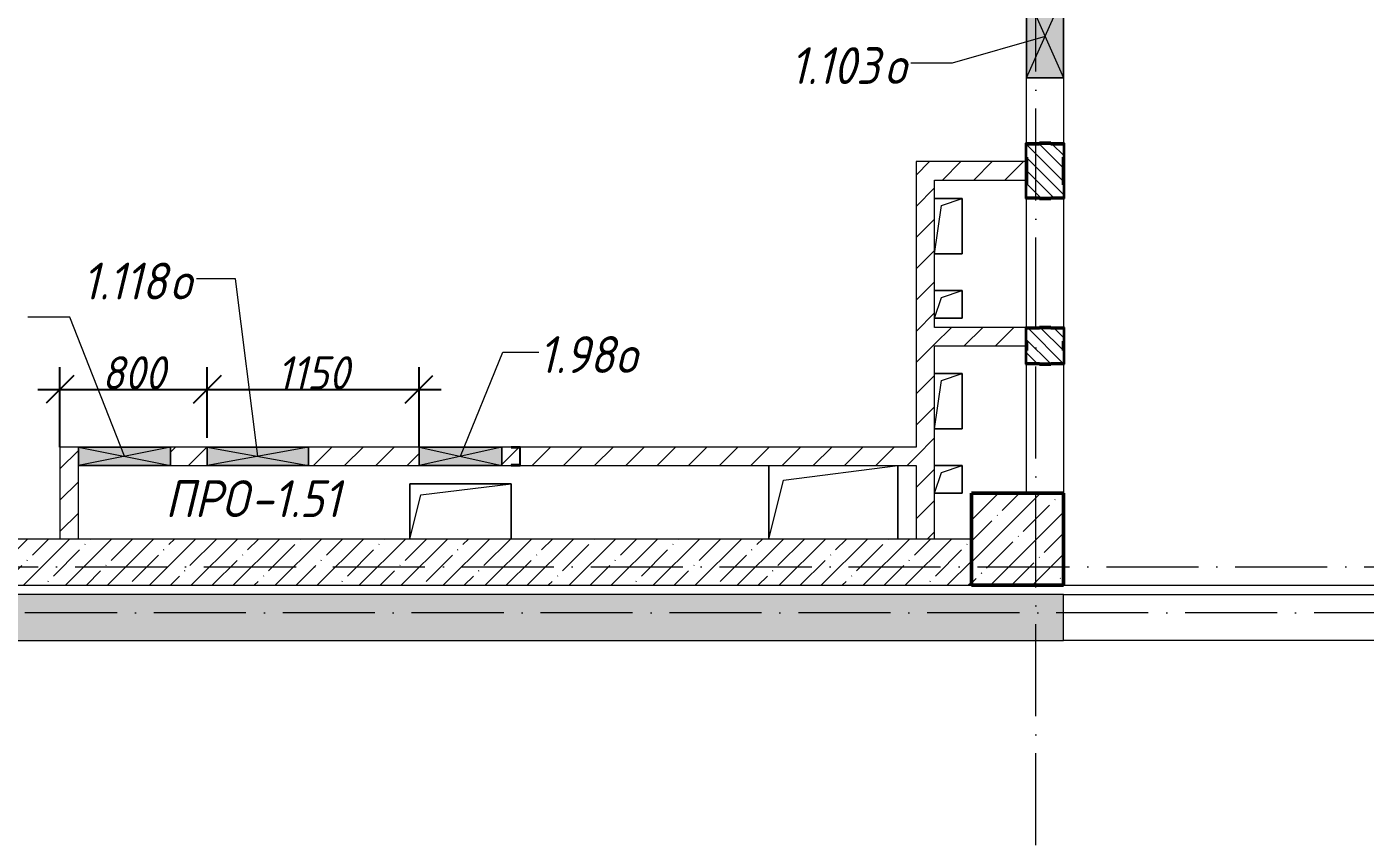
# Model space of a CAD drawing. Header units: millimetres. Extents: x -12989 to 629078, y -109036 to 555275.
# Drawn here: x 512983 to 520252, y 274043 to 278455 of the extents above; entities that cross this region are included whole.
import ezdxf

# ---------------------------------------------------------------- set-up
doc = ezdxf.new("R2010")
doc.units = ezdxf.units.MM
doc.linetypes.add('50_200_ШТРИХ_1Т_ш5_п1_п1_', pattern=[700, 500, -100, 0, -100])
for name, color, linetype, lineweight in [('A-____-____-DIMS', 7, 'Continuous', 9), ('A-DETL-GENF-OTLN', 7, 'Continuous', 9), ('A-FLOR-____-OTLN', 7, 'Continuous', 9), ('A-GENM-____-IDEN', 7, 'Continuous', 9), ('A-GENM-____-MCUT', 7, 'Continuous', 25), ('A-GENM-____-OTLN', 7, 'Continuous', 9), ('A-GENM-____-OTLN-1', 7, 'Continuous', 25), ('A-GLAZ-____-IDEN', 7, 'Continuous', 9), ('A-GLAZ-____-OTLN', 7, 'Continuous', 9), ('A-WALL-____-MCUT-1', 7, 'Continuous', 9), ('A-WALL-____-MCUT-2', 7, 'Continuous', 50), ('A-WALL-____-OTLN', 7, 'Continuous', 9), ('A-WALL-____-PATT-1', 7, 'Continuous', 9), ('A-WALL-FNSH-MCUT-1', 7, 'Continuous', 9), ('I-WALL-____-OTLN', 7, 'Continuous', 9), ('S-COLS-____-MCUT', 7, 'Continuous', 50), ('S-COLS-____-OTLN', 7, 'Continuous', 9), ('S-GRID-____-OTLN-1', 7, '50_200_ШТРИХ_1Т_ш5_п1_п1_', 9)]:
    doc.layers.add(name, color=color, linetype=linetype, lineweight=lineweight)
doc.styles.add('ISOCPEUR_I_10', font='isocpeui.ttf', dxfattribs={"width": 0.9, "height": 180})
doc.styles.add('ISOCPEUR_I_9', font='isocpeui.ttf', dxfattribs={"width": 0.9, "height": 250})
doc.dimstyles.new('ISO-1_8_0_9К_СРЕДНИЙ_Кладочные_3', dxfattribs={"dimscale": 304.8, "dimtxt": 179.276612, "dimasz": 0.492126, "dimexe": 0.393701, "dimexo": 0, "dimgap": 0, "dimtad": 1, "dimdec": 3, "dimrnd": 0.001, "dimdsep": 46, "dimtxsty": 'ISOCPEUR_I_10', "dimblk1": 'OBLIQUE', "dimblk2": 'OBLIQUE', "dimsah": 1, "dimcen": 0.09, "dimdle": 0.393701, "dimazin": 0, "dimtfac": 1, "dimtdec": 4, "dimtix": 1, "dimtmove": 0, "dimatfit": 3, "dimfxl": 1, "dimtvp": 1, "dimtolj": 1, "dimtzin": 0, "dimarcsym": 2})
pattern_1 = [(45, (513013.31, 265891.49), (-84.8528, 84.8528), [])]
pattern_2 = [(45, (513013.31, 265891.49), (-114.0493, 114.0493), []), (45, (513127.36, 265891.49), (-114.0493, 114.0493), [201.612, -40.322, 3.353, -36.97])]

# ---------------------------------------------------------------- blocks, each defined once
blk = doc.blocks.new('BSC_Колонна _Прямоугольная - 500х500-V50-АР1_План отверстий 1 этажа в осях 1-64_А-ГГ')
at = {"layer": 'S-COLS-____-OTLN'}
h = blk.add_hatch(dxfattribs=at)
h.set_pattern_fill('FP_82', color=256, style=0, pattern_type=2)
h.set_pattern_definition([(45, (-5350, -9781.04), (-114.0493, 114.0493), []), (45, (-5235.95, -9781.04), (-114.0493, 114.0493), [201.613, -40.323, 3.353, -36.97])])
h.paths.add_polyline_path([(-250, -250), (250, -250), (250, 250), (-250, 250)], flags=0)
at = {"layer": 'S-COLS-____-MCUT'}
for p, q in [((250, 250), (-250, 250)), ((-250, 250), (-250, -250)), ((250, -250), (250, 250)), ((-250, -250), (250, -250))]:
    blk.add_line(p, q, dxfattribs=at)
blk = doc.blocks.new('Фахверк_СКБ_Уголок - 200_4010_1-27904659-АР1_План отверстий 1 этажа в осях 1-64_А-ГГ')
at = {"layer": 'A-GENM-____-MCUT'}
for p, q in [((125, 156), (50, 156)), ((50, 156), (50, 150)), ((50, 150), (119, 150)), ((119, 150), (119, 81)), ((125, 81), (125, 156)), ((119, 81), (125, 81)), ((125, 19), (119, 19)), ((119, 19), (119, -50)), ((125, -56), (125, 19)), ((119, -50), (50, -50)), ((50, -50), (50, -56)), ((50, -56), (125, -56))]:
    blk.add_line(p, q, dxfattribs=at)
blk = doc.blocks.new('Фахверк_СКБ_Уголок - 200_4010-27904266-АР1_План отверстий 1 этажа в осях 1-64_А-ГГ')
at = {"layer": 'A-GENM-____-MCUT'}
for p, q in [((125, 156), (50, 156)), ((50, 156), (50, 150)), ((50, 150), (119, 150)), ((119, 150), (119, 81)), ((125, 81), (125, 156)), ((119, 81), (125, 81)), ((125, 19), (119, 19)), ((119, 19), (119, -50)), ((125, -56), (125, 19)), ((119, -50), (50, -50)), ((50, -50), (50, -56)), ((50, -56), (125, -56))]:
    blk.add_line(p, q, dxfattribs=at)
blk = doc.blocks.new('154_Фахверк_СКБ_Швеллер - Тип_100_4010-27736299-АР1_План отверстий 1 этажа в осях 1-64_А-ГГ')
at = {"layer": 'A-GENM-____-MCUT'}
for p, q in [((175, 50), (125, 50)), ((125, 50), (125, -50)), ((128, 47), (175, 47)), ((128, -47), (128, 47)), ((175, 47), (175, 50)), ((125, -50), (175, -50)), ((175, -47), (128, -47)), ((175, -50), (175, -47))]:
    blk.add_line(p, q, dxfattribs=at)
blk = doc.blocks.new('AR_Отверстие прямоугольное _в плите_ - AR_Отверстие прямоугольное _в плите_-V154-АР1_План отверстий 1 этажа в осях 1-64_А-ГГ')
at = {"layer": 'A-GENM-____-OTLN'}
for p, q in [((75, 75), (-75, 75)), ((-37.5, 37.5), (75, 75)), ((75, -75), (75, 75)), ((-75, -75), (-37.5, 37.5)), ((-75, -75), (75, -75))]:
    blk.add_line(p, q, dxfattribs=at)
blk = doc.blocks.new('AR_Отверстие прямоугольное _в плите_ - AR_Отверстие прямоугольное _в плите_-V155-АР1_План отверстий 1 этажа в осях 1-64_А-ГГ')
at = {"layer": 'A-GENM-____-OTLN'}
for p, q in [((75, 150), (-75, 150)), ((-37.5, 112.5), (75, 150)), ((75, -150), (75, 150)), ((-75, -150), (-37.5, 112.5)), ((-75, -150), (75, -150))]:
    blk.add_line(p, q, dxfattribs=at)
blk = doc.blocks.new('AR_Отверстие прямоугольное _в плите_ - AR_Отверстие прямоугольное _в плите_-30552596-АР1_План отверстий 1 этажа в осях 1-64_А-ГГ')
at = {"layer": 'A-GENM-____-OTLN'}
for p, q in [((275, 150), (-275, 150)), ((-275, 150), (-275, -150)), ((-215, 90), (275, 150)), ((275, -150), (275, 150)), ((-275, -150), (-215, 90))]:
    blk.add_line(p, q, dxfattribs=at)
blk = doc.blocks.new('AR_Отверстие прямоугольное _в плите_ - AR_Отверстие прямоугольное _в плите_-V198-АР1_План отверстий 1 этажа в осях 1-64_А-ГГ')
at = {"layer": 'A-GENM-____-OTLN'}
for p, q in [((-350, 200), (-350, -200)), ((-270, 120), (350, 200)), ((350, -200), (350, 200)), ((-350, -200), (-270, 120))]:
    blk.add_line(p, q, dxfattribs=at)
blk = doc.blocks.new('AR_Отверстие прямоугольное _в стене_ - AR_Отверстие прямоугольное _в стене__ОВ-36770747-АР1_План отверстий 1 этажа в осях 1-64_А-ГГ')
at = {"layer": 'A-GLAZ-____-OTLN'}
blk.add_hatch(color=256, dxfattribs=at).paths.add_polyline_path([(275, -50), (275, 50), (-275, 50), (-275, -50)], flags=0)
at = {"layer": 'A-DETL-GENF-OTLN'}
for p, q in [((-275, -50), (-275, 50)), ((-275, 50), (275, 50)), ((275, 50), (-275, -50)), ((-275, 50), (275, -50)), ((275, 50), (-275, 50)), ((-275, 50), (-275, -50)), ((275, 50), (275, -50)), ((275, -50), (275, 50)), ((275, -50), (-275, -50)), ((-275, -50), (275, -50))]:
    blk.add_line(p, q, dxfattribs=at)
blk = doc.blocks.new('AR_Отверстие прямоугольное _в стене__БезПР - AR_Отверстие прямоугольное _в стене__БезПР-36770095-АР1_План отверстий 1 этажа в осях 1-64_А-ГГ')
at = {"layer": 'A-GLAZ-____-OTLN'}
blk.add_hatch(color=256, dxfattribs=at).paths.add_polyline_path([(225, -50), (225, 50), (-225, 50), (-225, -50)], flags=0)
at = {"layer": 'A-DETL-GENF-OTLN'}
for p, q in [((-225, -50), (-225, 50)), ((-225, 50), (225, 50)), ((225, 50), (-225, -50)), ((-225, 50), (225, -50)), ((225, 50), (-225, 50)), ((-225, 50), (-225, -50)), ((225, 50), (225, -50)), ((225, -50), (225, 50)), ((225, -50), (-225, -50)), ((-225, -50), (225, -50))]:
    blk.add_line(p, q, dxfattribs=at)
at = {"layer": 'A-GLAZ-____-OTLN'}
blk.add_line((225, 50), (-225, 50), dxfattribs=at)
blk = doc.blocks.new('AR_Отверстие прямоугольное _в стене__БезПР - AR_Отверстие прямоугольное _в стене__БезПР-36427997-АР1_План отверстий 1 этажа в осях 1-64_А-ГГ')
at = {"layer": 'A-GLAZ-____-OTLN'}
blk.add_hatch(color=256, dxfattribs=at).paths.add_polyline_path([(-225, -100), (225, -100), (225, 100), (-225, 100)], flags=0)
at = {"layer": 'A-DETL-GENF-OTLN'}
for p, q in [((-225, -100), (-225, 100)), ((-225, 100), (225, 100)), ((225, 100), (-225, -100)), ((-225, 100), (225, -100)), ((225, 100), (-225, 100)), ((-225, 100), (-225, -100)), ((225, 100), (225, -100)), ((225, -100), (225, 100)), ((225, -100), (-225, -100)), ((-225, -100), (225, -100))]:
    blk.add_line(p, q, dxfattribs=at)
at = {"layer": 'A-GLAZ-____-OTLN'}
blk.add_line((225, 100), (-225, 100), dxfattribs=at)
blk = doc.blocks.new('AR_Отверстие прямоугольное _в стене__БезПР - AR_Отверстие прямоугольное _в стене__БезПР-36427942-АР1_План отверстий 1 этажа в осях 1-64_А-ГГ')
at = {"layer": 'A-GLAZ-____-OTLN'}
blk.add_hatch(color=256, dxfattribs=at).paths.add_polyline_path([(250, -50), (250, 50), (-250, 50), (-250, -50)], flags=0)
at = {"layer": 'A-DETL-GENF-OTLN'}
for p, q in [((-250, -50), (-250, 50)), ((-250, 50), (250, 50)), ((250, 50), (-250, -50)), ((-250, 50), (250, -50)), ((250, 50), (-250, 50)), ((-250, 50), (-250, -50)), ((250, 50), (250, -50)), ((250, -50), (250, 50)), ((250, -50), (-250, -50)), ((-250, -50), (250, -50))]:
    blk.add_line(p, q, dxfattribs=at)
at = {"layer": 'A-GLAZ-____-OTLN'}
blk.add_line((250, 50), (-250, 50), dxfattribs=at)
blk = doc.blocks.new('_Oblique')
at = {"color": 0, "linetype": 'ByBlock', "lineweight": -2}
blk.add_line((-0.5, -0.5), (0.5, 0.5), dxfattribs=at)
blk = doc.blocks.new('*D5872')
at = {"layer": 'A-____-____-DIMS', "color": 0, "lineweight": -2, "transparency": 16777216}
for p, q in [((513163.3, 276172.5), (513163.3, 276605.8)), ((513963.3, 276222.5), (513963.3, 276605.8)), ((513043.3, 276485.8), (514083.3, 276485.8))]:
    blk.add_line(p, q, dxfattribs=at)
at = {"layer": 'Defpoints', "color": 0, "transparency": 16777216}
for p in [(513963.3, 276485.8), (513163.3, 276172.5), (513963.3, 276222.5)]:
    blk.add_point(p, dxfattribs=at)
at = {"layer": 'A-____-____-DIMS', "color": 0, "lineweight": -2, "transparency": 16777216, "xscale": 150, "yscale": 150, "zscale": 150, "rotation": 180}
blk.add_blockref('_Oblique', (513163.3, 276485.8), dxfattribs=at)
at = {"layer": 'A-____-____-DIMS', "color": 0, "lineweight": -2, "transparency": 16777216, "xscale": 150, "yscale": 150, "zscale": 150}
blk.add_blockref('_Oblique', (513963.3, 276485.8), dxfattribs=at)
at = {"layer": 'A-____-____-DIMS', "color": 0, "transparency": 16777216, "insert": (513563.3, 276575.8), "char_height": 180, "width": 409.578, "attachment_point": 5, "style": 'ISOCPEUR_I_10'}
blk.add_mtext('\\A1;800', dxfattribs=at)
blk = doc.blocks.new('*D5873')
at = {"layer": 'A-____-____-DIMS', "color": 0, "lineweight": -2, "transparency": 16777216}
for p, q in [((513963.3, 276222.5), (513963.3, 276605.8)), ((515113.3, 276172.5), (515113.3, 276605.8)), ((513843.3, 276485.8), (515233.3, 276485.8))]:
    blk.add_line(p, q, dxfattribs=at)
at = {"layer": 'Defpoints', "color": 0, "transparency": 16777216}
for p in [(515113.3, 276485.8), (513963.3, 276222.5), (515113.3, 276172.5)]:
    blk.add_point(p, dxfattribs=at)
at = {"layer": 'A-____-____-DIMS', "color": 0, "lineweight": -2, "transparency": 16777216, "xscale": 150, "yscale": 150, "zscale": 150, "rotation": 180}
blk.add_blockref('_Oblique', (513963.3, 276485.8), dxfattribs=at)
at = {"layer": 'A-____-____-DIMS', "color": 0, "lineweight": -2, "transparency": 16777216, "xscale": 150, "yscale": 150, "zscale": 150}
blk.add_blockref('_Oblique', (515113.3, 276485.8), dxfattribs=at)
at = {"layer": 'A-____-____-DIMS', "color": 0, "transparency": 16777216, "insert": (514538.3, 276575.8), "char_height": 180, "width": 463.361, "attachment_point": 5, "style": 'ISOCPEUR_I_10'}
blk.add_mtext('\\A1;1150', dxfattribs=at)

msp = doc.modelspace()

# ---------------------------------------------------------------- hatches: boundary and pattern name
at = {"layer": 'A-WALL-____-PATT-1'}
h = msp.add_hatch(dxfattribs=at)
h.set_pattern_fill('FP_6', color=256, style=0, pattern_type=2)
h.set_pattern_definition([(135, (513013.31, 265891.49), (-35.35534, -35.35534), [])])
h.paths.add_polyline_path([(518482.3109, 276622.5335), (518544.3109, 276622.5335), (518544.3109, 276628.5335), (518613.3109, 276628.5335), (518613.3109, 276816.5335), (518544.3109, 276816.5335), (518544.3109, 276822.5335), (518482.3109, 276822.5335), (518482.3109, 276816.5335), (518413.3109, 276816.5335), (518413.3109, 276628.5335), (518482.3109, 276628.5335)], flags=0)
h.paths.add_polyline_path([(518544.3109, 277522.5335), (518544.3109, 277528.5335), (518613.3109, 277528.5335), (518613.3109, 277816.5335), (518544.3109, 277816.5335), (518544.3109, 277822.5335), (518482.3109, 277822.5335), (518482.3109, 277816.5335), (518413.3109, 277816.5335), (518413.3109, 277528.5335), (518482.3109, 277528.5335), (518482.3109, 277522.5335)], flags=0)
h.paths.add_polyline_path([(518482.3109, 279522.5335), (518544.3109, 279522.5335), (518544.3109, 279528.5335), (518613.3109, 279528.5335), (518613.3109, 279822.5335), (518413.3109, 279822.5335), (518413.3109, 279528.5335), (518482.3109, 279528.5335)], flags=0)
h = msp.add_hatch(dxfattribs=at)
h.set_pattern_fill('FP_4', color=256, style=0, pattern_type=2)
h.set_pattern_definition(pattern_1)
h.paths.add_polyline_path([(517913.3109, 275672.5335), (517913.3109, 277722.5335), (517813.3109, 277722.5335), (517813.3109, 275672.5335)], flags=0)
h = msp.add_hatch(dxfattribs=at)
h.set_pattern_fill('FP_4', color=256, style=0, pattern_type=2)
h.set_pattern_definition(pattern_1)
h.paths.add_polyline_path([(518413.3109, 277622.5335), (518413.3109, 277722.5335), (517913.3109, 277722.5335), (517913.3109, 277622.5335), (518300.7537, 277622.5335)], flags=0)
h = msp.add_hatch(dxfattribs=at)
h.set_pattern_fill('FP_4', color=256, style=0, pattern_type=2)
h.set_pattern_definition(pattern_1)
h.paths.add_polyline_path([(518405.137, 276722.5335), (518413.3109, 276722.5335), (518413.3109, 276747.5335), (518407.3109, 276747.5335), (518407.3109, 276822.5335), (517913.3109, 276822.5335), (517913.3109, 276722.5335), (518300.7537, 276722.5335)], flags=0)
h = msp.add_hatch(dxfattribs=at)
h.set_pattern_fill('FP_4', color=256, style=0, pattern_type=2)
h.set_pattern_definition(pattern_1)
h.paths.add_polyline_path([(513163.3109, 275672.5335), (513263.3109, 275672.5335), (513263.3109, 276172.5335), (513163.3109, 276172.5335)], flags=0)
h = msp.add_hatch(dxfattribs=at)
h.set_pattern_fill('FP_4', color=256, style=0, pattern_type=2)
h.set_pattern_definition(pattern_1)
h.paths.add_polyline_path([(517813.3109, 276072.5335), (517813.3109, 276172.5335), (515663.3109, 276172.5335), (515663.3109, 276072.5335), (516533.2894, 276072.5335)], flags=0)
h.paths.add_polyline_path([(514513.3109, 276072.5335), (515113.3109, 276072.5335), (515113.3109, 276172.5335), (514513.3109, 276172.5335)], flags=0)
h.paths.add_polyline_path([(513963.3109, 276072.5335), (513963.3109, 276172.5335), (513763.3109, 276172.5335), (513763.3109, 276072.5335)], flags=0)
h.paths.add_polyline_path([(515563.3109, 276072.5335), (515613.3109, 276072.5335), (515613.3109, 276075.5335), (515660.3109, 276075.5335), (515660.3109, 276169.5335), (515613.3109, 276169.5335), (515613.3109, 276172.5335), (515563.3109, 276172.5335), (515563.3109, 276075.5335)], flags=0)
h = msp.add_hatch(dxfattribs=at)
h.set_pattern_fill('FP_27', color=256, style=0, pattern_type=2)
h.set_pattern_definition(pattern_2)
h.paths.add_polyline_path([(518113.3109, 275422.5335), (518113.3109, 275672.5335), (511063.3109, 275672.5335), (511063.3109, 275422.5335), (516533.2894, 275422.5335)], flags=0)
h = msp.add_hatch(dxfattribs=at)
h.set_pattern_fill('FP_27', color=256, style=0, pattern_type=2)
h.set_pattern_definition(pattern_2)
h.paths.add_polyline_path([(535663.3109, 275122.5335), (536563.3109, 275122.5335), (536563.3109, 275372.5335), (535663.3109, 275372.5335)], flags=0)
h.paths.add_polyline_path([(533563.3109, 275122.5335), (533563.3109, 275372.5335), (522613.3109, 275372.5335), (522613.3109, 275122.5335), (530673.0037, 275122.5335)], flags=0)
h.paths.add_polyline_path([(518613.3109, 275122.5335), (518613.3109, 275372.5335), (511063.3109, 275372.5335), (511063.3109, 275122.5335), (518300.7537, 275122.5335)], flags=0)

# ---------------------------------------------------------------- linework, layer by layer
at = {"layer": 'A-FLOR-____-OTLN'}
for p, q in [((517913.3109, 277522.5382), (518063.3109, 277522.5382)), ((518063.3109, 277522.5382), (518063.3109, 277222.5382)), ((518063.3109, 277222.5382), (517913.3109, 277222.5382)), ((517913.3109, 277022.5382), (518063.3109, 277022.5382)), ((518063.3109, 277022.5382), (518063.3109, 276872.5382)), ((518063.3109, 276872.5382), (517913.3109, 276872.5382)), ((517913.3109, 276572.5382), (518063.3109, 276572.5382)), ((518063.3109, 276572.5382), (518063.3109, 276272.5382)), ((518063.3109, 276272.5382), (517913.3109, 276272.5382)), ((517013.3109, 275672.5335), (517013.3109, 276072.5335)), ((517713.3109, 276072.5335), (517713.3109, 275672.5335)), ((517913.3109, 276072.5382), (518063.3109, 276072.5382)), ((518063.3109, 276072.5382), (518063.3109, 275922.5382)), ((515063.3109, 275972.5335), (515613.3109, 275972.5335)), ((515063.3109, 275672.5335), (515063.3109, 275972.5335)), ((515613.3109, 275972.5335), (515613.3109, 275672.5335)), ((518063.3109, 275922.5382), (517913.3109, 275922.5382)), ((518613.3109, 275422.5335), (522613.3109, 275422.5335))]:
    msp.add_line(p, q, dxfattribs=at)
at = {"layer": 'A-GLAZ-____-IDEN'}
for p, q in [((518513.3109, 278402.5335), (518009.1771, 278256.7118)), ((518009.1771, 278256.7118), (517785.0026, 278256.7118)), ((514116.8659, 277086.5363), (513903.8493, 277086.5363)), ((514238.3109, 276122.5335), (514116.8659, 277086.5363)), ((513215.8423, 276877.4474), (512987.7786, 276877.4474)), ((513513.3109, 276122.5335), (513215.8423, 276877.4474)), ((515338.3109, 276122.5335), (515568.039, 276687.4745)), ((515568.039, 276687.4745), (515764.2944, 276687.4745))]:
    msp.add_line(p, q, dxfattribs=at)
at = {"layer": 'A-WALL-____-MCUT-1'}
for p, q in [((518113.3109, 275672.5335), (511063.3109, 275672.5335)), ((511063.3109, 275422.5335), (518113.3109, 275422.5335)), ((518613.3109, 275372.5335), (511063.3109, 275372.5335)), ((518613.3109, 275122.5335), (518613.3109, 275372.5335)), ((511063.3109, 275122.5335), (518613.3109, 275122.5335))]:
    msp.add_line(p, q, dxfattribs=at)
at = {"layer": 'A-WALL-____-MCUT-2'}
for p, q in [((518544.3109, 277822.5335), (518482.3109, 277822.5335)), ((518413.3109, 277747.5335), (518413.3109, 277597.5335)), ((518613.3109, 277597.5335), (518613.3109, 277747.5335)), ((518482.3109, 277522.5335), (518544.3109, 277522.5335)), ((518544.3109, 276822.5335), (518482.3109, 276822.5335)), ((518413.3109, 276747.5335), (518413.3109, 276697.5335)), ((518613.3109, 276697.5335), (518613.3109, 276747.5335)), ((518482.3109, 276622.5335), (518544.3109, 276622.5335))]:
    msp.add_line(p, q, dxfattribs=at)
at = {"layer": 'A-WALL-____-OTLN'}
for p, q in [((518613.3109, 275372.5335), (522613.3109, 275372.5335)), ((522613.3109, 275122.5335), (518613.3109, 275122.5335))]:
    msp.add_line(p, q, dxfattribs=at)
at = {"layer": 'A-WALL-FNSH-MCUT-1'}
for p, q in [((517813.3109, 277722.5335), (517813.3109, 276172.5335)), ((518413.3109, 277722.5335), (517813.3109, 277722.5335)), ((517913.3109, 276822.5335), (517913.3109, 277622.5335)), ((517913.3109, 277622.5335), (518413.3109, 277622.5335)), ((518407.3109, 276822.5335), (517913.3109, 276822.5335)), ((517913.3109, 275672.5335), (517913.3109, 276722.5335)), ((517913.3109, 276722.5335), (518413.3109, 276722.5335)), ((513163.3109, 276172.5335), (513163.3109, 275672.5335)), ((513263.3109, 276172.5335), (513163.3109, 276172.5335)), ((513963.3109, 276172.5335), (513763.3109, 276172.5335)), ((515113.3109, 276172.5335), (514513.3109, 276172.5335)), ((515613.3109, 276172.5335), (515563.3109, 276172.5335)), ((517813.3109, 276172.5335), (515663.3109, 276172.5335)), ((513263.3109, 275672.5335), (513263.3109, 276072.5335)), ((513763.3109, 276072.5335), (513963.3109, 276072.5335)), ((514513.3109, 276072.5335), (515113.3109, 276072.5335)), ((515563.3109, 276072.5335), (515613.3109, 276072.5335)), ((515663.3109, 276072.5335), (517813.3109, 276072.5335)), ((517813.3109, 276072.5335), (517813.3109, 275672.5335))]:
    msp.add_line(p, q, dxfattribs=at)
at = {"layer": 'I-WALL-____-OTLN'}
for p, q in [((518413.3109, 277822.5335), (518413.3109, 278177.5335)), ((518613.3109, 278177.5335), (518613.3109, 277822.5335)), ((518413.3109, 276822.5335), (518413.3109, 277522.5335)), ((518613.3109, 277522.5335), (518613.3109, 276822.5335)), ((518413.3109, 275922.5335), (518413.3109, 276622.5335)), ((518613.3109, 276622.5335), (518613.3109, 275922.5335))]:
    msp.add_line(p, q, dxfattribs=at)
at = {"layer": 'S-GRID-____-OTLN-1'}
for p, q in [((518463.3109, 261408.8852), (518463.3109, 315772.4512)), ((508344.5407, 275522.5335), (536883.9116, 275522.5335)), ((617087.7175, 275272.5335), (508556.9485, 275272.5335))]:
    msp.add_line(p, q, dxfattribs=at)

# ---------------------------------------------------------------- block references
at = {"layer": 'A-GENM-____-OTLN'}
for name, p in [('AR_Отверстие прямоугольное _в плите_ - AR_Отверстие прямоугольное _в плите_-V155-АР1_План отверстий 1 этажа в осях 1-64_А-ГГ', (517988.3109, 277372.5382)), ('AR_Отверстие прямоугольное _в плите_ - AR_Отверстие прямоугольное _в плите_-V154-АР1_План отверстий 1 этажа в осях 1-64_А-ГГ', (517988.3109, 276947.5382)), ('AR_Отверстие прямоугольное _в плите_ - AR_Отверстие прямоугольное _в плите_-V155-АР1_План отверстий 1 этажа в осях 1-64_А-ГГ', (517988.3109, 276422.5382)), ('AR_Отверстие прямоугольное _в плите_ - AR_Отверстие прямоугольное _в плите_-V198-АР1_План отверстий 1 этажа в осях 1-64_А-ГГ', (517363.3109, 275872.5335)), ('AR_Отверстие прямоугольное _в плите_ - AR_Отверстие прямоугольное _в плите_-V154-АР1_План отверстий 1 этажа в осях 1-64_А-ГГ', (517988.3109, 275997.5382)), ('AR_Отверстие прямоугольное _в плите_ - AR_Отверстие прямоугольное _в плите_-30552596-АР1_План отверстий 1 этажа в осях 1-64_А-ГГ', (515338.3109, 275822.5335))]:
    msp.add_blockref(name, p, dxfattribs=at)
at = {"layer": 'A-GENM-____-OTLN-1'}
for name, p, rotation in [('Фахверк_СКБ_Уголок - 200_4010-27904266-АР1_План отверстий 1 этажа в осях 1-64_А-ГГ', (518563.3109, 277697.5335), 89.99999999999991), ('Фахверк_СКБ_Уголок - 200_4010_1-27904659-АР1_План отверстий 1 этажа в осях 1-64_А-ГГ', (518463.3109, 277647.5335), 269.9999999999999), ('Фахверк_СКБ_Уголок - 200_4010_1-27904659-АР1_План отверстий 1 этажа в осях 1-64_А-ГГ', (518563.3109, 276697.5335), 89.99999999999991), ('Фахверк_СКБ_Уголок - 200_4010_1-27904659-АР1_План отверстий 1 этажа в осях 1-64_А-ГГ', (518463.3109, 276747.5335), 269.9999999999999), ('154_Фахверк_СКБ_Швеллер - Тип_100_4010-27736299-АР1_План отверстий 1 этажа в осях 1-64_А-ГГ', (515788.3109, 276122.5335), 180)]:
    msp.add_blockref(name, p, dxfattribs=dict(at, rotation=rotation))
at = {"layer": 'A-GLAZ-____-OTLN', "rotation": 89.99999999999991}
msp.add_blockref('AR_Отверстие прямоугольное _в стене__БезПР - AR_Отверстие прямоугольное _в стене__БезПР-36427997-АР1_План отверстий 1 этажа в осях 1-64_А-ГГ', (518513.3109, 278402.5335), dxfattribs=at)
at = {"layer": 'A-GLAZ-____-OTLN'}
for name, p in [('AR_Отверстие прямоугольное _в стене__БезПР - AR_Отверстие прямоугольное _в стене__БезПР-36427942-АР1_План отверстий 1 этажа в осях 1-64_А-ГГ', (513513.3109, 276122.5335)), ('AR_Отверстие прямоугольное _в стене_ - AR_Отверстие прямоугольное _в стене__ОВ-36770747-АР1_План отверстий 1 этажа в осях 1-64_А-ГГ', (514238.3109, 276122.5335)), ('AR_Отверстие прямоугольное _в стене__БезПР - AR_Отверстие прямоугольное _в стене__БезПР-36770095-АР1_План отверстий 1 этажа в осях 1-64_А-ГГ', (515338.3109, 276122.5335))]:
    msp.add_blockref(name, p, dxfattribs=at)
at = {"layer": 'S-COLS-____-OTLN'}
msp.add_blockref('BSC_Колонна _Прямоугольная - 500х500-V50-АР1_План отверстий 1 этажа в осях 1-64_А-ГГ', (518363.3109, 275672.5335), dxfattribs=at)

# ---------------------------------------------------------------- texts
at = {"layer": 'A-GENM-____-IDEN', "char_height": 200, "attachment_point": 1, "style": 'ISOCPEUR_I_9'}
for s, insert, width in [('ПРО', (513734.9982, 275992.3822), 562.784625), ('-1.51', (514199.3419, 275992.3822), 620.506125)]:
    msp.add_mtext(s, dxfattribs=dict(at, insert=insert, width=width))
at = {"layer": 'A-GLAZ-____-IDEN', "char_height": 200, "attachment_point": 1, "style": 'ISOCPEUR_I_9'}
for s, insert, width in [('1.103', (517130.1494, 278344.3264), 620.506125), ('\\fISOCPEUR|b0|i1|c204|p34|;\\W.9;о', (517642.1181, 278344.3264), 158.734125), ('1.118', (513284.9988, 277174.1509), 577.215), ('\\fISOCPEUR|b0|i1|c204|p34|;\\W.9;о', (513761.2488, 277174.1509), 158.734125), ('1.98', (515764.2944, 276775.089), 505.063125), ('\\fISOCPEUR|b0|i1|c204|p34|;\\W.9;о', (516181.0131, 276775.089), 158.734125)]:
    msp.add_mtext(s, dxfattribs=dict(at, insert=insert, width=width))

# ---------------------------------------------------------------- dimensions: what is measured, and where the dimension line sits
at = {"layer": 'A-____-____-DIMS'}
for base, p1, p2, override, picture, middle in [((513963.3109, 276485.791), (513163.3109, 276172.5335), (513963.3109, 276222.5335), {"dimpost": '<>', "dimfxl": 801.560977}, '*D5872', (513563.3109, 276575.791)), ((515113.3109, 276485.791), (513963.3109, 276222.5335), (515113.3109, 276172.5335), {"dimpost": '<>', "dimfxl": 1151.086443}, '*D5873', (514538.3109, 276575.791))]:
    dim = msp.add_linear_dim(base=base, p1=p1, p2=p2, dimstyle='ISO-1_8_0_9К_СРЕДНИЙ_Кладочные_3', override=override, dxfattribs=at)
    dim.commit()
    dim.dimension.update_dxf_attribs({"geometry": picture, "text_midpoint": middle})

doc.saveas('drawing.dxf')
